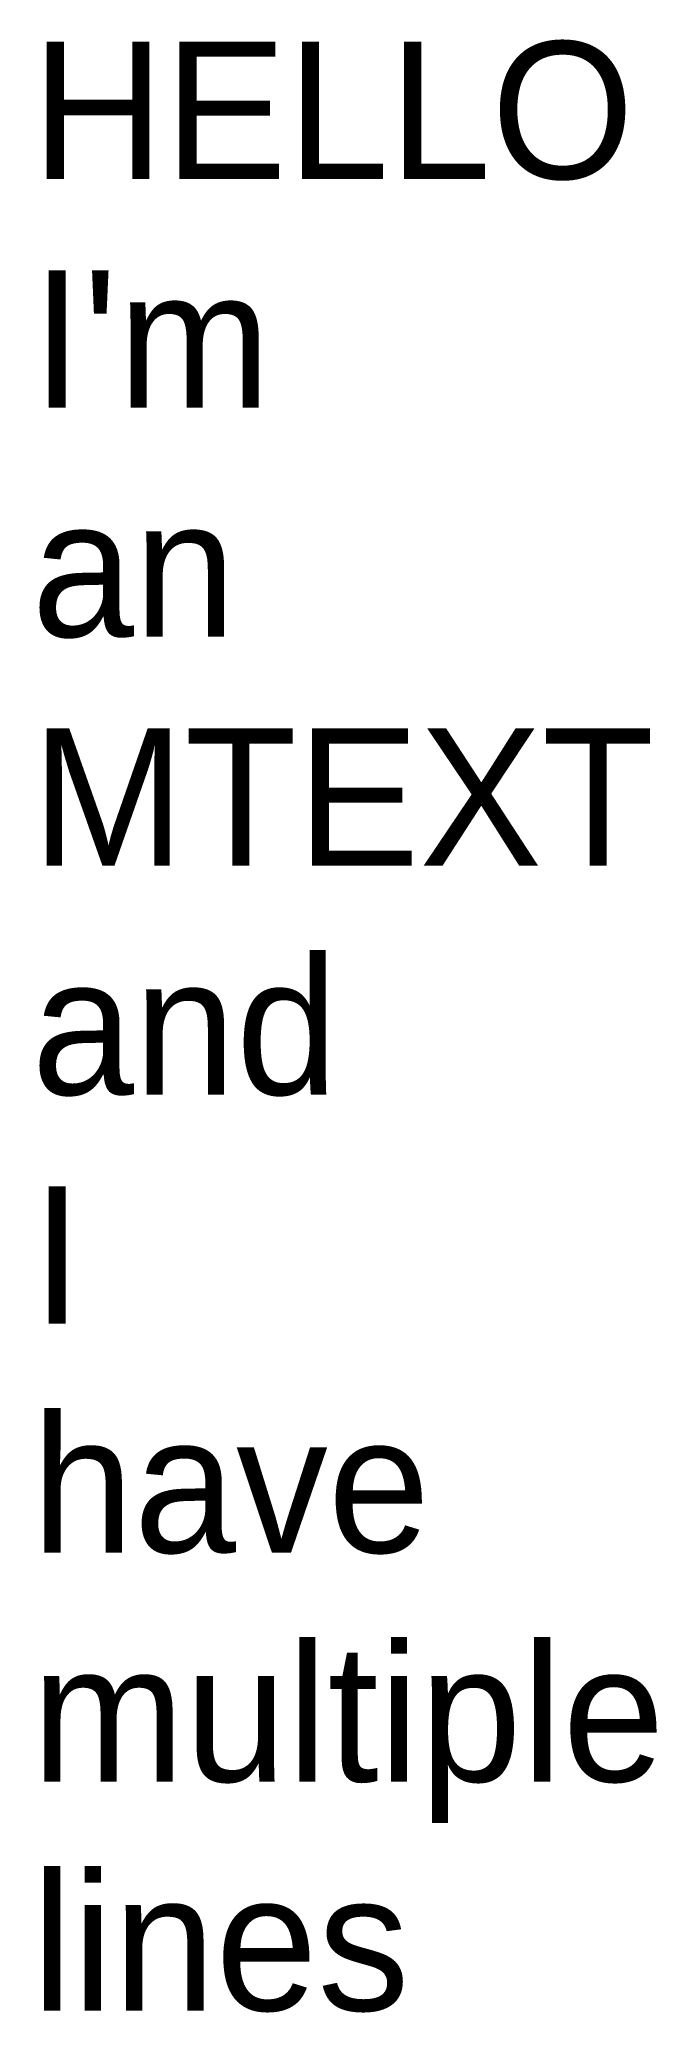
# Model space of a CAD drawing. Extents: x 0.1 to 4.5, y -14.4 to 0.
import ezdxf

# ---------------------------------------------------------------- set-up
doc = ezdxf.new("R2010")
doc.units = 0

msp = doc.modelspace()

# ---------------------------------------------------------------- texts
at = {"insert": (0, 0), "char_height": 1, "width": 1, "attachment_point": 1}
msp.add_mtext("HELLO I'm an MTEXT^J and I have multiple lines", dxfattribs=at)

doc.saveas('drawing.dxf')
